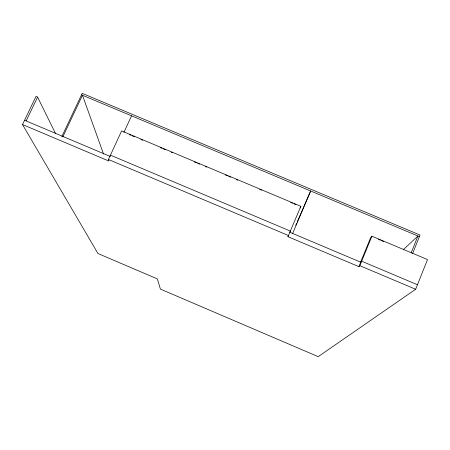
<?xml version="1.0" encoding="UTF-8"?>
<svg xmlns="http://www.w3.org/2000/svg" width="450" height="450" viewBox="0 0 450 450"><rect width="100%" height="100%" fill="white"/><g stroke="black" fill="none" stroke-linecap="round" stroke-linejoin="round"><path stroke-width="0.67" d="M55.581 133.616L37.586 97.099L36 96.435L22.5 124.543L97.942 253.507L157.354 278.91L160.414 289.108L318.201 356.653L415.665 289.266L427.5 259.56L371.902 236.177L370.659 237.656L360.478 262.485L361.654 261.186L417.465 284.749M411.148 252.894L417.938 235.997L403.611 249.373M412.611 253.513L420.024 235.041L82.243 93.347L61.841 136.547M300.139 207.984L300.853 206.291L121.635 130.916L108.433 159.491L288.439 235.53L287.955 236.689L358.909 266.664L360.737 262.198L289.834 232.262L290.329 231.081L110.441 155.143M358.909 266.664L359.814 265.674L371.902 236.177M292.646 233.494L310.663 190.986L297.157 222.024M287.955 236.689L300.853 206.291M295.757 225.242L296.601 223.312M123.919 132.368L131.552 115.836M62.781 136.946L82.468 95.242L103.528 154.013M26.139 120.932L37.586 97.099M81.534 94.849L419.394 236.61M129.184 134.528L131.124 135.343M132.418 135.889L134.353 136.704M140.811 139.421L142.751 140.237M160.189 147.572L162.129 148.388M163.417 148.928L165.358 149.743M171.169 152.19L172.463 152.73M194.422 161.972L196.363 162.782M197.651 163.328L199.592 164.143M205.403 166.59L206.696 167.13M225.428 175.011L227.362 175.826M228.656 176.366L230.597 177.182M236.407 179.629L237.701 180.174M259.661 189.411L261.596 190.226M290.666 202.449L292.601 203.265M293.895 203.811L295.83 204.621M378.428 239.366L380.363 240.176M381.651 240.722L383.586 241.532M24.553 120.263L110.334 156.482M359.814 265.674L415.665 289.266M22.5 124.543L108.984 161.078L108.433 159.491"/></g></svg>
